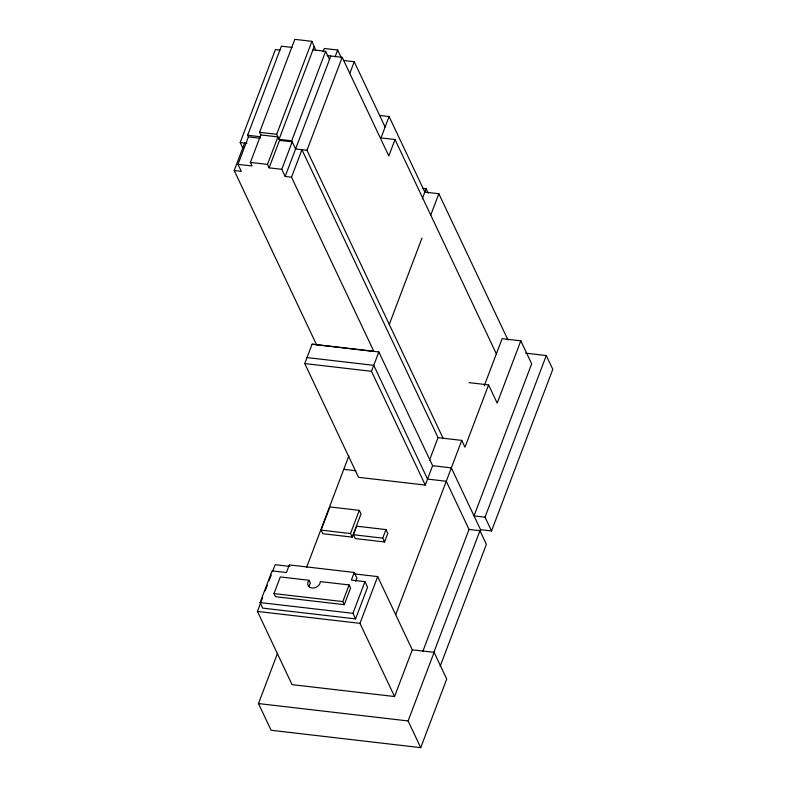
<?xml version="1.0" encoding="UTF-8"?>
<svg xmlns="http://www.w3.org/2000/svg" width="787" height="787" viewBox="0 0 787 787"><rect width="100%" height="100%" fill="white"/><g stroke="black" fill="none" stroke-linecap="round" stroke-linejoin="round"><path stroke-width="1.18" d="M242.799 148.094L240.183 142.545L275.411 49.581L280.024 50.112M316.541 344.716L234.211 170.543L244.629 143.057M234.211 170.543L241.304 171.369L237.989 164.345L248.397 136.869L247.639 135.256L281.392 46.187L291.977 47.417M237.989 164.345L252.086 165.988L250.404 162.407L260.812 134.931L259.582 132.314L294.81 39.35L311.898 41.337L315.843 50.407M312.095 344.204L378.832 351.946L432.614 465.707L425.275 485.077L358.528 477.315L304.756 363.564L312.095 344.194L373.845 351.366L291.515 177.203L285.169 176.465L281.785 169.323L269.124 167.847L279.533 140.361L276.67 134.302L311.898 41.337M269.124 167.847L267.491 164.394L277.909 136.908L260.812 134.931M314.279 46.364L279.051 139.338L291.721 140.804L295.578 148.979L306.969 150.307L443.071 438.231M322.985 51.873L324.274 48.46L337.653 50.014L341.568 58.297M291.721 140.804L325.631 51.322L312.96 49.847M281.785 169.323L292.203 141.837L279.533 140.361M285.169 176.465L330.815 56.015M335.075 56.831L337.653 50.014M291.515 177.203L301.933 149.717L438.034 437.641L429.358 460.543M306.969 150.307L342.197 57.333L327.156 55.592M349.94 73.093L354.239 61.73L343.722 60.51M379.462 115.414L389.093 116.535L380.997 137.892L395.025 139.525L496.361 353.894M395.025 139.525L388.808 155.944L342.197 57.333M354.239 572.454L351.356 580.078L364.952 581.662L367.578 587.22L355.567 618.907L262.701 608.115L260.074 602.557L272.086 570.87L286.419 572.543L289.311 564.909L354.239 572.454L356.875 578.012L355.635 581.278M354.484 573.91L377.681 576.605L412.28 649.796L394.562 696.534L292.046 684.631L257.447 611.43L262.632 597.756M265.219 590.919L267.383 585.213M269.115 580.658L271.269 574.963M272.568 571.539L275.155 564.702L289.803 566.404M422.265 198.855L426.101 188.713L422.629 188.309M308.996 580.275A6.571 5.096 -25.3 0 0 311.977 588.037A6.571 5.096 -25.3 0 0 320.329 581.593L349.113 584.938L350.579 588.027L344.263 604.672L275.45 596.674L273.994 593.595L280.3 576.94L308.996 580.275L310.452 583.364A6.571 5.096 -25.3 0 0 309.134 586.699M425.275 485.077L371.494 371.316L378.832 351.946M389.25 324.47L421.96 238.146M430.755 215.097L438.851 193.74L424.813 192.107L389.093 116.535M306.576 567.447L348.818 455.978M321.106 530.113L329.891 506.936L359.285 510.35L360.987 513.95L352.202 537.128L322.808 533.714L321.106 530.113L350.5 533.527L352.202 537.128M412.28 649.796L434.099 652.334L446.721 679.043L420.72 747.65L271.102 730.267L258.48 703.568L277.545 653.249M350.5 533.527L359.285 510.35M353.412 534.727L356.649 526.188L385.984 529.592L387.794 533.419L384.558 541.968L355.222 538.564L353.412 534.727L382.748 538.141L384.558 541.968M344.263 604.672L342.807 601.583L349.113 584.938M355.567 618.907L352.94 613.348L364.952 581.662M382.748 538.141L385.984 529.592M394.562 696.534L359.964 623.343L377.681 576.605M395.694 614.716L461.753 440.395L438.034 437.641M484.271 385.787L502.126 338.676L520.807 340.84L531.668 363.82L474.03 515.898L485.028 517.177L491.541 530.95L480.542 529.671L451.335 467.881L432.614 465.707M469.052 382.639L488.579 384.912L464.969 447.213L461.753 440.395M520.807 340.84L497.197 403.141L488.579 384.912M422.786 651.479L469.032 529.425L446.268 481.26L427.538 479.086L373.766 365.325L307.028 357.573M485.028 517.177L546.276 355.557L525.637 353.156M433.696 652.748L479.952 530.694L469.032 529.425M420.72 747.65L408.099 720.951L434.099 652.334M479.696 531.904L480.542 529.671M440.13 666.363L486.386 544.309L479.952 530.694M491.541 530.95L552.789 369.329L546.276 355.557M259.582 132.314L276.67 134.302M247.639 135.256L260.566 136.761M248.397 136.869L260.153 138.237M240.183 142.545L246.99 143.332M250.404 162.407L267.491 164.394M304.756 363.564L371.494 371.316M343.752 469.347L355.931 470.764M273.994 593.595L342.807 601.583M260.074 602.557L352.94 613.348M257.447 611.43L359.964 623.343M258.48 703.568L408.099 720.951M438.851 193.74L507.979 339.994M426.101 188.713L428.197 193.149M354.239 61.73L385.109 127.041M325.631 51.322L329.497 59.497"/></g></svg>
